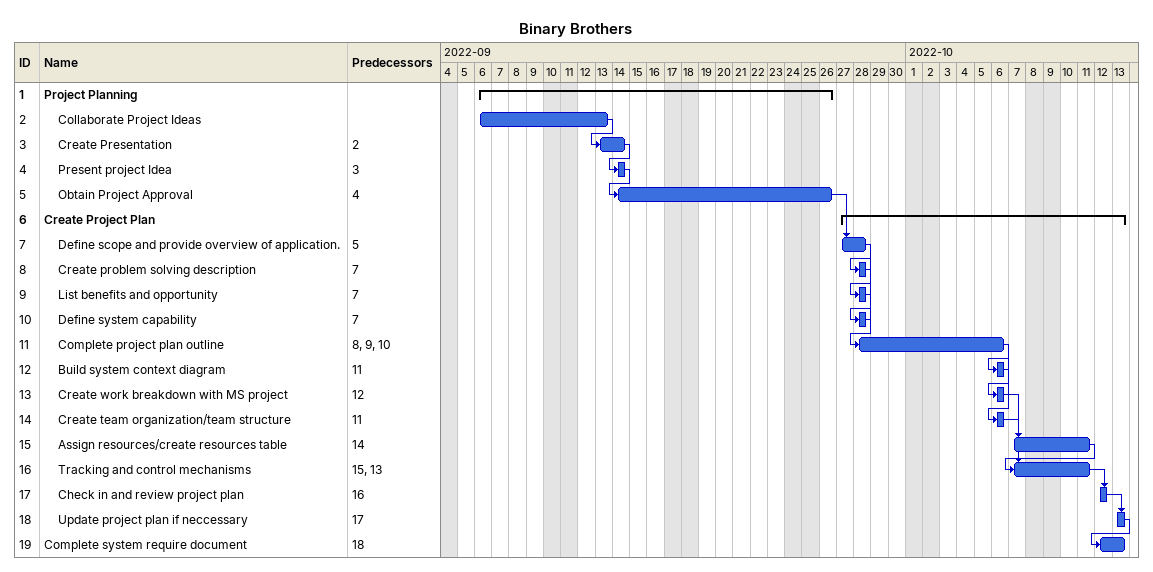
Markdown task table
Binary Brothers

| ID | Level | Task | Start | Finish | Predecessors |
|---|---|---|---|---|---|
| 1 | 1 | **Project Planning** | 2022-09-06 | 2022-09-26 |  |
| 2 | 2 | Collaborate Project Ideas | 2022-09-06 | 2022-09-13 |  |
| 3 | 2 | Create Presentation | 2022-09-13 | 2022-09-14 | 2 |
| 4 | 2 | Present project Idea | 2022-09-14 | 2022-09-14 | 3 |
| 5 | 2 | Obtain Project Approval | 2022-09-14 | 2022-09-26 | 4 |
| 6 | 1 | **Create Project Plan** | 2022-09-27 | 2022-10-13 |  |
| 7 | 2 | Define scope and provide overview of application. | 2022-09-27 | 2022-09-28 | 5 |
| 8 | 2 | Create problem solving description | 2022-09-28 | 2022-09-28 | 7 |
| 9 | 2 | List benefits and opportunity | 2022-09-28 | 2022-09-28 | 7 |
| 10 | 2 | Define system capability | 2022-09-28 | 2022-09-28 | 7 |
| 11 | 2 | Complete project plan outline | 2022-09-28 | 2022-10-06 | 8, 9, 10 |
| 12 | 2 | Build system context diagram | 2022-10-06 | 2022-10-06 | 11 |
| 13 | 2 | Create work breakdown with MS project | 2022-10-06 | 2022-10-06 | 12 |
| 14 | 2 | Create team organization/team structure | 2022-10-06 | 2022-10-06 | 11 |
| 15 | 2 | Assign resources/create resources table | 2022-10-07 | 2022-10-11 | 14 |
| 16 | 2 | Tracking and control mechanisms | 2022-10-07 | 2022-10-11 | 15, 13 |
| 17 | 2 | Check in and review project plan | 2022-10-12 | 2022-10-12 | 16 |
| 18 | 2 | Update project plan if neccessary | 2022-10-13 | 2022-10-13 | 17 |
| 19 | 1 | Complete system require document | 2022-10-12 | 2022-10-13 | 18 |
